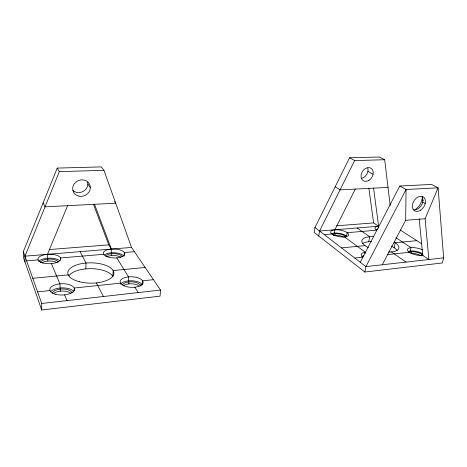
<?xml version="1.0" encoding="UTF-8"?>
<svg xmlns="http://www.w3.org/2000/svg" width="467" height="467" viewBox="0 0 467 467"><rect width="100%" height="100%" fill="white"/><g stroke="black" fill="none" stroke-linecap="round" stroke-linejoin="round"><path stroke-width="0.7" d="M41.697 309.995L41.697 303.474L23.35 251.608L57.219 168.097L101.298 166.888L103.948 170.309L131.531 247.422L160.52 290.065L160.07 296.142L41.697 309.995L23.414 257.451L23.35 251.608M47.838 261.071L47.482 254.322L67.604 205.684M60.547 259.921L60.57 257.965L103.645 254.299M60.301 291.157L59.922 283.86L51.405 263.633M382.269 264.771L405.648 220.307L406.08 189.503L399.781 186.018L360.255 262.273M74.171 290.795L74.23 288.016L120.521 283.148M85.852 268.893L86.01 263.026L80.09 251.649M94.515 204.289L111.374 249.08L111.216 252.822L111.741 253.686L111.666 255.56M124.152 255.677L124.304 252.542L134.426 251.684M128.822 283.872L128.933 281.887L128.314 280.871L128.524 276.89L116.791 257.866M140.217 285.051L142.394 284.817L142.639 280.819L153.462 279.68M390.196 205.533L384.697 159.737L379.402 157.005L349.567 157.77L314.974 227.499L314.168 232.438L364.838 272.027L442.407 262.962L443.65 257.854L438.099 187.804L431.578 184.436L399.781 186.018M318.728 235.998L319.556 231.019L354.646 160.578L384.697 159.737M334.927 235.415L335.213 233.774L334.267 233.062L334.839 229.776L355.305 189.077M344.897 237.207L345.101 236.109L346.602 235.981L347.203 232.683L376.583 230.202A8.926 3.065 11.2 0 1 378.609 226.221L373.565 188.154M365.071 253.669L365.346 252.279L344.553 236.944M368.737 241.713L369.712 236.763L357.103 227.966M364.838 272.027L365.912 266.61L406.08 189.503L438.099 187.804L425.098 218.784L428.881 259.518L422.775 255.472A9.649 3.462 12.6 0 1 410.044 252.711A9.649 3.462 12.6 0 1 409.693 247.872A9.649 3.462 12.6 0 1 422.366 249.781M378.229 228.13L378.609 226.221L373.612 222.905L336.666 225.8M394.125 247.72L395.181 242.735L416.833 240.657M421.526 255.957L421.911 254.276L422.886 254.171M25.025 262.075L24.961 256.167L59.344 171.634L57.219 168.097M443.65 257.854L365.912 266.61L314.974 227.499M41.697 303.474L160.52 290.065M72.957 292.313L71.76 292.441A9.848 4.559 -1.4 0 0 61.551 288.997A9.848 4.559 -1.4 0 0 52.31 293.334M354.739 258.035L362.847 257.183A9.883 3.783 11.5 0 1 365.346 252.279M387.213 254.626L409.39 252.303M37.594 291.875L49.998 290.567M32.795 278.303L68.258 274.888M145.161 267.474L113.154 270.556L112.897 276.47A22.959 10.315 0.2 0 0 91.538 268.683A22.959 10.315 0.2 0 0 68.941 275.6M341.511 247.878L365.077 245.619M26.619 260.855L38.101 259.88M324.244 234.621L331.99 233.967M319.556 231.019L378.609 226.221M24.961 256.167L131.531 247.422M405.648 220.307L425.098 218.784M49.228 249.559L108.764 244.848L111.374 249.08M115.711 203.192L45.019 206.852L43.11 202.882M388.024 187.425L340.069 189.847L335.195 186.742M59.344 171.634L103.948 170.309M349.567 157.77L354.646 160.578M422.016 199.707L423.289 200.413M367.943 171.377L373.098 174.267M422.693 202.024L425.256 203.46M400.131 229.945L421.683 243.768M396.004 237.738L410.983 247.662L410.236 251.018L411.386 251.789L411.013 253.464A7.694 2.814 12.8 0 1 421.094 255.688M391.41 251.9L406.021 262.092M114.538 201.586L115.32 202.655M87.884 184.132L90.353 187.781M134.887 287.205L138.209 292.581M96.354 282.903L103.429 296.51M64.563 294.87L66.985 300.62M93.54 204.505L108.764 244.848M368.842 187.997L373.612 222.905M419.173 218.69L422.775 255.472M409.069 252.513A7.705 2.796 12.7 0 1 415.916 252.057A7.705 2.796 12.7 0 1 422.939 255.11M331.115 233.856A9.13 3.357 10.1 0 1 346.602 235.981M361.832 256.482A9.86 3.818 11.6 0 1 363.997 255.84M332.697 234.411A7.303 2.685 10.1 0 1 339.678 234.049A7.303 2.685 10.1 0 1 345.907 236.874M333.491 235.642A7.297 2.697 10.1 0 1 343.589 237.032M394.171 242.093A18.884 6.865 11.5 0 1 388.579 252.052M368.375 247.568A18.884 6.865 11.5 0 1 373.898 236.664M362.661 243.4A18.826 6.97 11.6 0 1 371.463 241.591M391.404 246.132A18.826 6.97 11.6 0 1 397.242 250.744M367.792 167.997A7.274 5.534 -58.4 0 1 361.3 178.359M408.537 251.345A9.632 3.497 12.7 0 1 422.828 253.785M376.32 229.671A8.908 3.1 11.3 0 1 377.383 229.466M422.034 196.835A8.137 5.773 -57.1 0 1 421.024 205.801A8.137 5.773 -57.1 0 1 413.155 209.765M422.337 196.846A12.113 8.639 -57.2 0 1 415.216 209.595M106.879 256.832A8.517 3.631 1.6 0 1 120.743 257.194M123.335 285.74A9.177 4.279 1.8 0 1 139.125 286.008M54.026 293.171A9.836 4.577 -1.5 0 1 70.896 293.416M41.977 262.705A9.095 3.853 -1 0 1 57.196 262.787M87.644 182.042A8.826 8.056 -21.1 0 1 83.365 191.324A8.826 8.056 -21.1 0 1 72.899 190.478M105.665 256.05A8.529 3.613 1.6 0 1 113.913 253.628A8.529 3.613 1.6 0 1 122.08 256.482M104.725 254.713A10.659 4.512 1.6 0 1 115.302 252.822A10.659 4.512 1.6 0 1 124.117 256.301M38.72 261.351A11.377 4.798 -1 0 1 48.889 258.128A11.377 4.798 -1 0 1 59.607 260.703M40.308 262.629A9.101 3.835 -1 0 1 48.988 259.062A9.101 3.835 -1 0 1 58.311 262.063M50.541 291.834A12.305 5.697 -1.4 0 1 62.473 287.865A12.305 5.697 -1.4 0 1 73.885 291.712M122.529 284.747A9.188 4.261 1.8 0 1 132.453 281.84A9.188 4.261 1.8 0 1 140.596 286.154M120.603 283.994A11.488 5.324 1.8 0 1 131.706 280.76A11.488 5.324 1.8 0 1 142.394 284.817M333.636 234.948A9.147 3.322 10.1 0 0 348.487 235.409A9.147 3.322 10.1 0 0 336.824 229.735A9.147 3.322 10.1 0 0 333.636 234.948M368.959 180.355A7.355 5.563 -58.2 0 0 371.271 168.4A7.355 5.563 -58.2 0 0 361.166 174.664A7.355 5.563 -58.2 0 0 368.959 180.355M420.592 210.191A8.178 5.785 -57.1 0 0 423.563 197.127A8.178 5.785 -57.1 0 0 412.548 204.207A8.178 5.785 -57.1 0 0 420.592 210.191M106.529 256.488A10.683 4.472 1.7 0 0 124.35 254.854A10.683 4.472 1.7 0 0 111.152 249.098A10.683 4.472 1.7 0 0 106.529 256.488M79.221 281.718A23.041 10.175 0.4 0 0 113.89 273.166A23.041 10.175 0.4 0 0 79.437 264.1A23.041 10.175 0.4 0 0 79.221 281.718M55.386 294.216A12.34 5.645 -1.3 0 0 74.463 289.476A12.34 5.645 -1.3 0 0 56.595 284.432A12.34 5.645 -1.3 0 0 55.386 294.216M78.993 196.152A8.943 8.137 -21.9 0 0 90.113 185.668A8.943 8.137 -21.9 0 0 75.45 182.492A8.943 8.137 -21.9 0 0 78.993 196.152M42.941 262.991A11.406 4.752 -0.9 0 0 60.733 259.197A11.406 4.752 -0.9 0 0 44.406 254.766A11.406 4.752 -0.9 0 0 42.941 262.991M123.767 285.705A11.517 5.277 1.9 0 0 142.838 283.545A11.517 5.277 1.9 0 0 128.267 276.913A11.517 5.277 1.9 0 0 123.767 285.705"/></g></svg>
